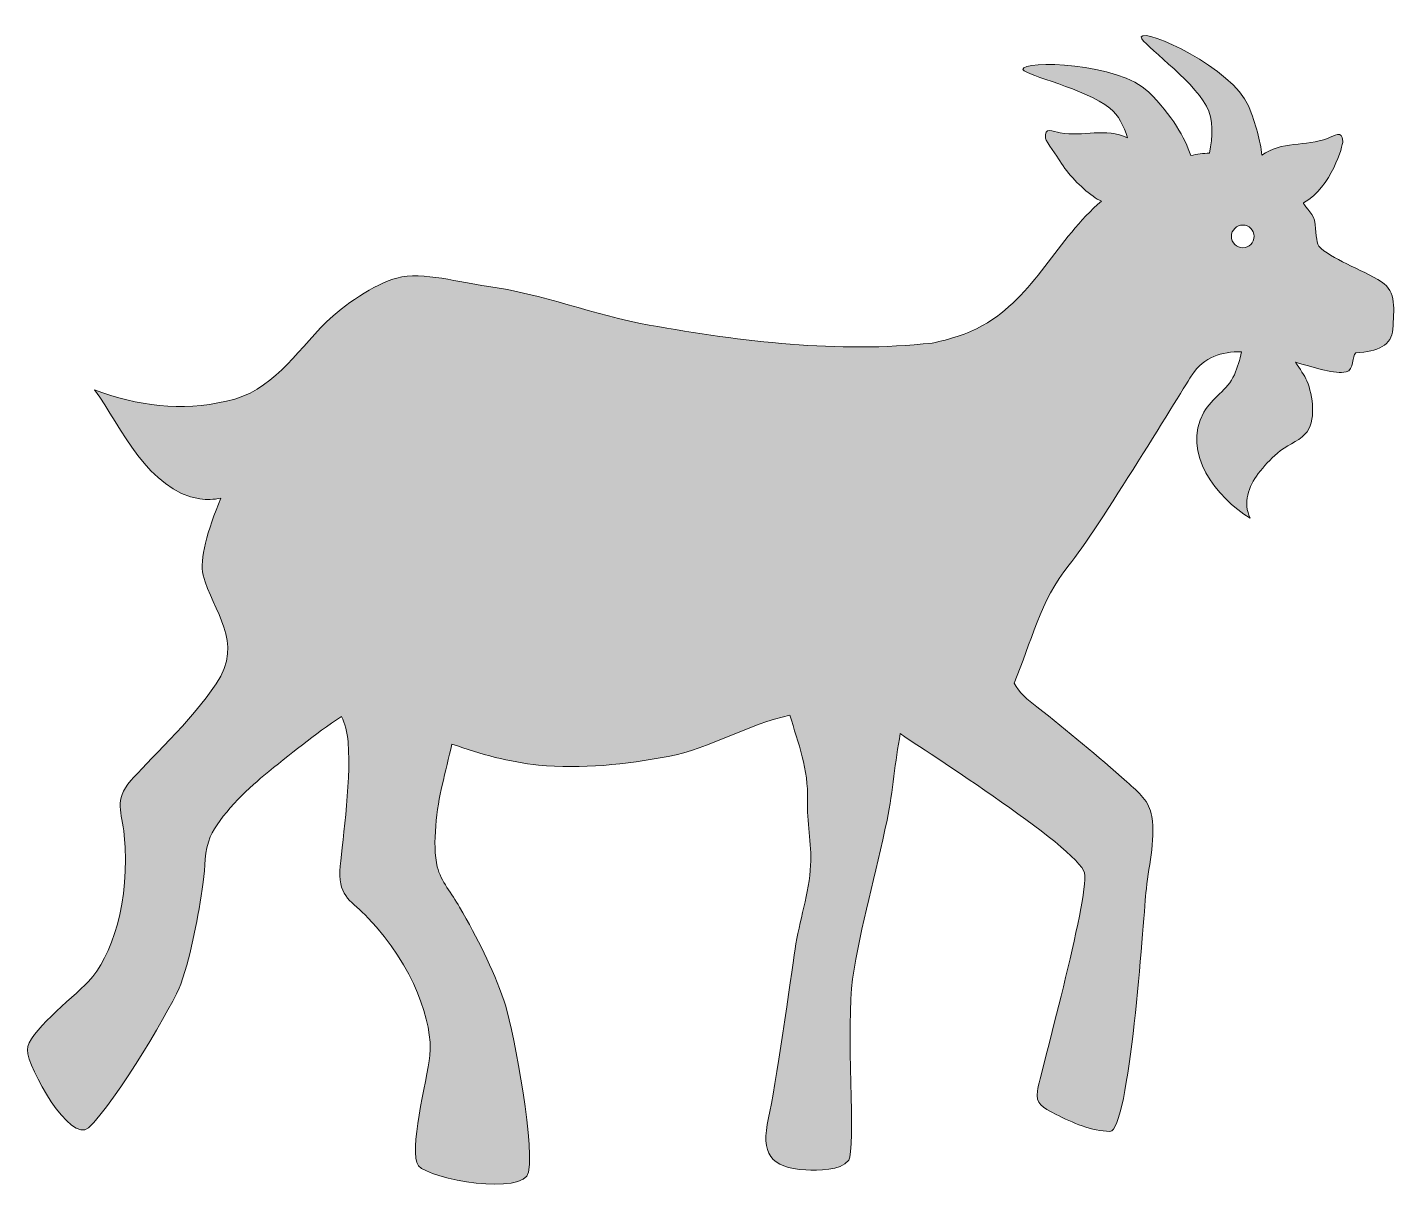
# Model space of a CAD drawing. Header units: inches. Extents: x 0 to 102, y -1 to 86.
import ezdxf

# ---------------------------------------------------------------- set-up
doc = ezdxf.new("R2010")
doc.units = ezdxf.units.IN
doc.header["$MEASUREMENT"] = 0
doc.layers.add('Layer 1', color=7, linetype='Continuous')

msp = doc.modelspace()

# ---------------------------------------------------------------- hatches: boundary and pattern name
at = {"layer": 'Layer 1', "true_color": 0xcdcb64}
h = msp.add_hatch(color=53, dxfattribs=at)
h.dxf.hatch_style = 2
edge = h.paths.add_edge_path()
edge.add_spline(control_points=[(100.7, 67.1), (99.17, 68.06), (96.9, 68.83), (96.02, 69.76), (95.82, 70.08), (95.85, 70.85), (95.71, 71.68), (95.55, 72.23), (94.8, 72.93), (94.9, 72.99), (96.99, 74.16), (97.82, 77.23), (97.81, 77.57), (97.79, 78.45), (97.18, 77.96), (96.67, 77.77), (95.08, 77.17), (93.22, 77.58), (91.8, 76.53), (91.67, 77.59), (91.37, 78.82), (90.79, 80.19), (89.64, 82.96), (83.07, 86.03), (82.81, 85.32), (82.92, 84.72), (86.54, 82.26), (87.68, 80.17), (88.21, 79.19), (88.13, 77.9), (87.9, 76.67), (87.45, 76.67), (86.98, 76.6), (86.51, 76.49), (86.06, 77.8), (85.14, 79.47), (83.36, 81.24), (81.23, 83.35), (73.98, 83.65), (74.02, 82.9), (74.35, 82.39), (78.64, 81.51), (80.5, 80.01), (81.14, 79.5), (81.53, 78.69), (81.8, 77.82), (80.22, 78.6), (78.47, 77.88), (76.8, 78.19), (76.26, 78.29), (75.57, 78.66), (75.71, 77.8), (75.76, 77.46), (76.58, 76.44), (76.78, 76.1), (77.38, 75.08), (78.3, 74.17), (79.24, 73.47), (79.45, 73.31), (79.66, 73.2), (79.87, 73.11), (76.61, 70.36), (74.85, 65.98), (71.03, 63.85), (69.85, 63.2), (68.58, 62.82), (67.28, 62.55), (60.18, 61.78), (53.25, 62.65), (46.23, 63.89), (42.14, 64.61), (38.31, 66.23), (34.15, 66.78), (32.26, 67.02), (29.39, 67.9), (27.48, 67.39), (25.83, 66.95), (23.42, 65.3), (22.25, 64.13), (19.82, 61.71), (18.25, 58.97), (14.8, 58.22), (11.43, 57.48), (8.19, 57.85), (5, 59.08), (7, 56.27), (8.99, 51.58), (12.82, 50.96), (13.34, 50.88), (13.86, 50.91), (14.39, 51.02), (13.39, 48.6), (12.77, 46.44), (13.07, 45.3), (13.78, 42.54), (16.16, 40.4), (14.03, 37.2), (12.23, 34.48), (8.79, 31.29), (7.69, 30.01), (6.4, 28.51), (7.03, 27.7), (7.2, 25.96), (7.69, 21.04), (6.23, 16.81), (4.55, 15.08), (3.24, 13.72), (0, 11.26), (0, 9.98), (0, 8.65), (3.23, 2.98), (4.54, 4.18), (6.54, 6.01), (11.02, 13.68), (11.41, 14.87), (12.26, 17.45), (12.68, 19.74), (13.07, 22.45), (13.23, 23.58), (13.15, 24.8), (13.6, 25.82), (14.28, 27.38), (16.3, 29.34), (17.59, 30.39), (19.51, 31.96), (21.36, 33.44), (23.35, 34.78), (23.62, 34.26), (23.79, 33.63), (23.85, 32.86), (24.09, 29.61), (23.33, 24.98), (23.24, 23.29), (23.15, 21.31), (24.14, 21.06), (25.34, 19.79), (28.74, 16.21), (30.18, 11.96), (29.92, 9.57), (29.71, 7.68), (28.3, 2.38), (29.09, 1.37), (29.91, 0.32), (36.96, -0.86), (37.27, 0.9), (37.73, 3.57), (35.88, 12.43), (35.46, 13.61), (34.55, 16.16), (33.49, 18.23), (32.13, 20.61), (31.57, 21.6), (30.75, 22.52), (30.48, 23.6), (30.07, 25.25), (30.46, 28.04), (30.84, 29.66), (31.08, 30.7), (31.32, 31.72), (31.57, 32.73), (33.7, 31.95), (35.85, 31.39), (38, 31.17), (41.18, 30.85), (44.52, 31.21), (47.65, 31.81), (50.76, 32.41), (53.6, 34.2), (56.69, 34.88), (57.32, 32.82), (58.08, 30.8), (58.01, 28.57), (57.95, 26.95), (58.32, 25.36), (58.24, 23.71), (58.15, 21.67), (57.37, 19.53), (57.09, 17.49), (56.8, 15.45), (55.58, 7.05), (55.11, 4.92), (54.52, 2.27), (55.21, 1.21), (57.89, 1.06), (58.8, 1.02), (60.45, 0.97), (61.07, 1.78), (61.61, 2.48), (60.86, 11.95), (61.36, 15.24), (61.97, 19.26), (63.09, 23.11), (63.92, 27.08), (64.38, 29.28), (64.5, 31.4), (64.91, 33.51), (65.4, 33.1), (78.26, 24.96), (78.6, 23.14), (78.96, 21.21), (75.22, 7.9), (75.11, 6.95), (74.99, 5.92), (75.4, 5.75), (76.5, 5.18), (77.67, 4.58), (79.16, 3.93), (80.5, 3.92), (81.93, 3.92), (82.98, 19.43), (83.17, 21.66), (83.32, 23.44), (83.9, 25.55), (83.61, 27.34), (83.42, 28.5), (82.66, 29.11), (81.75, 29.92), (79.6, 31.83), (77.34, 33.71), (75.07, 35.49), (74.38, 36.03), (73.72, 36.54), (73.37, 37.26), (74.64, 40.26), (75.3, 43.41), (77.46, 46.05), (79.47, 48.49), (86.06, 59.37), (86.61, 60.2), (87.49, 61.52), (88.81, 61.93), (90.27, 61.9), (90.17, 61.31), (89.99, 60.75), (89.75, 60.2), (89.23, 59.02), (88.09, 58.5), (87.48, 57.4), (85.79, 54.37), (88.44, 51.03), (90.93, 49.53), (90.36, 50.66), (90.81, 51.88), (91.53, 52.84), (91.95, 53.4), (92.42, 53.89), (92.95, 54.37), (93.55, 54.91), (94.48, 55.21), (95, 55.77), (95.87, 56.7), (95.6, 58.66), (95.14, 59.73), (94.96, 60.15), (94.63, 60.63), (94.3, 61.12), (95.85, 60.68), (97.23, 60.24), (98.05, 60.4), (98.7, 60.53), (98.46, 61.63), (98.79, 61.82), (100.41, 61.91), (101.46, 62.39), (101.53, 63.59), (101.61, 65), (101.81, 66.41), (100.7, 67.1)], knot_values=[0, 0, 0, 0, 1, 1, 1, 2, 2, 2, 3, 3, 3, 4, 4, 4, 5, 5, 5, 6, 6, 6, 7, 7, 7, 8, 8, 8, 9, 9, 9, 10, 10, 10, 11, 11, 11, 12, 12, 12, 13, 13, 13, 14, 14, 14, 15, 15, 15, 16, 16, 16, 17, 17, 17, 18, 18, 18, 19, 19, 19, 20, 20, 20, 21, 21, 21, 22, 22, 22, 23, 23, 23, 24, 24, 24, 25, 25, 25, 26, 26, 26, 27, 27, 27, 28, 28, 28, 29, 29, 29, 30, 30, 30, 31, 31, 31, 32, 32, 32, 33, 33, 33, 34, 34, 34, 35, 35, 35, 36, 36, 36, 37, 37, 37, 38, 38, 38, 39, 39, 39, 40, 40, 40, 41, 41, 41, 42, 42, 42, 43, 43, 43, 44, 44, 44, 45, 45, 45, 46, 46, 46, 47, 47, 47, 48, 48, 48, 49, 49, 49, 50, 50, 50, 51, 51, 51, 52, 52, 52, 53, 53, 53, 54, 54, 54, 55, 55, 55, 56, 56, 56, 57, 57, 57, 58, 58, 58, 59, 59, 59, 60, 60, 60, 61, 61, 61, 62, 62, 62, 63, 63, 63, 64, 64, 64, 65, 65, 65, 66, 66, 66, 67, 67, 67, 68, 68, 68, 69, 69, 69, 70, 70, 70, 71, 71, 71, 72, 72, 72, 73, 73, 73, 74, 74, 74, 75, 75, 75, 76, 76, 76, 77, 77, 77, 78, 78, 78, 79, 79, 79, 80, 80, 80, 81, 81, 81, 82, 82, 82, 83, 83, 83, 84, 84, 84, 85, 85, 85, 86, 86, 86, 87, 87, 87, 88, 88, 88, 89, 89, 89, 89], degree=3, periodic=1)
edge = h.paths.add_edge_path()
edge.add_spline(control_points=[(90.37, 69.64), (89.91, 69.64), (89.53, 70.02), (89.53, 70.49), (89.53, 70.95), (89.91, 71.33), (90.37, 71.33), (90.84, 71.33), (91.22, 70.95), (91.22, 70.49), (91.22, 70.02), (90.84, 69.64), (90.37, 69.64)], knot_values=[0, 0, 0, 0, 1, 1, 1, 2, 2, 2, 3, 3, 3, 4, 4, 4, 4], degree=3, periodic=1)

# ---------------------------------------------------------------- linework, layer by layer
at = {"layer": 'Layer 1', "lineweight": 0}
for points, knots in [([(100.7, 67.1), (99.17, 68.06), (96.9, 68.83), (96.02, 69.76), (95.82, 70.08), (95.85, 70.85), (95.71, 71.68), (95.55, 72.23), (94.8, 72.93), (94.9, 72.99), (96.99, 74.16), (97.82, 77.23), (97.81, 77.57), (97.79, 78.45), (97.18, 77.96), (96.67, 77.77), (95.08, 77.17), (93.22, 77.58), (91.8, 76.53), (91.67, 77.59), (91.37, 78.82), (90.79, 80.19), (89.64, 82.96), (83.07, 86.03), (82.81, 85.32), (82.92, 84.72), (86.54, 82.26), (87.68, 80.17), (88.21, 79.19), (88.13, 77.9), (87.9, 76.67), (87.45, 76.67), (86.98, 76.6), (86.51, 76.49), (86.06, 77.8), (85.14, 79.47), (83.36, 81.24), (81.23, 83.35), (73.98, 83.65), (74.02, 82.9), (74.35, 82.39), (78.64, 81.51), (80.5, 80.01), (81.14, 79.5), (81.53, 78.69), (81.8, 77.82), (80.22, 78.6), (78.47, 77.88), (76.8, 78.19), (76.26, 78.29), (75.57, 78.66), (75.71, 77.8), (75.76, 77.46), (76.58, 76.44), (76.78, 76.1), (77.38, 75.08), (78.3, 74.17), (79.24, 73.47), (79.45, 73.31), (79.66, 73.2), (79.87, 73.11), (76.61, 70.36), (74.85, 65.98), (71.03, 63.85), (69.85, 63.2), (68.58, 62.82), (67.28, 62.55), (60.18, 61.78), (53.25, 62.65), (46.23, 63.89), (42.14, 64.61), (38.31, 66.23), (34.15, 66.78), (32.26, 67.02), (29.39, 67.9), (27.48, 67.39), (25.83, 66.95), (23.42, 65.3), (22.25, 64.13), (19.82, 61.71), (18.25, 58.97), (14.8, 58.22), (11.43, 57.48), (8.19, 57.85), (5, 59.08), (7, 56.27), (8.99, 51.58), (12.82, 50.96), (13.34, 50.88), (13.86, 50.91), (14.39, 51.02), (13.39, 48.6), (12.77, 46.44), (13.07, 45.3), (13.78, 42.54), (16.16, 40.4), (14.03, 37.2), (12.23, 34.48), (8.79, 31.29), (7.69, 30.01), (6.4, 28.51), (7.03, 27.7), (7.2, 25.96), (7.69, 21.04), (6.23, 16.81), (4.55, 15.08), (3.24, 13.72), (0, 11.26), (0, 9.98), (0, 8.65), (3.23, 2.98), (4.54, 4.18), (6.54, 6.01), (11.02, 13.68), (11.41, 14.87), (12.26, 17.45), (12.68, 19.74), (13.07, 22.45), (13.23, 23.58), (13.15, 24.8), (13.6, 25.82), (14.28, 27.38), (16.3, 29.34), (17.59, 30.39), (19.51, 31.96), (21.36, 33.44), (23.35, 34.78), (23.62, 34.26), (23.79, 33.63), (23.85, 32.86), (24.09, 29.61), (23.33, 24.98), (23.24, 23.29), (23.15, 21.31), (24.14, 21.06), (25.34, 19.79), (28.74, 16.21), (30.18, 11.96), (29.92, 9.57), (29.71, 7.68), (28.3, 2.38), (29.09, 1.37), (29.91, 0.32), (36.96, -0.86), (37.27, 0.9), (37.73, 3.57), (35.88, 12.43), (35.46, 13.61), (34.55, 16.16), (33.49, 18.23), (32.13, 20.61), (31.57, 21.6), (30.75, 22.52), (30.48, 23.6), (30.07, 25.25), (30.46, 28.04), (30.84, 29.66), (31.08, 30.7), (31.32, 31.72), (31.57, 32.73), (33.7, 31.95), (35.85, 31.39), (38, 31.17), (41.18, 30.85), (44.52, 31.21), (47.65, 31.81), (50.76, 32.41), (53.6, 34.2), (56.69, 34.88), (57.32, 32.82), (58.08, 30.8), (58.01, 28.57), (57.95, 26.95), (58.32, 25.36), (58.24, 23.71), (58.15, 21.67), (57.37, 19.53), (57.09, 17.49), (56.8, 15.45), (55.58, 7.05), (55.11, 4.92), (54.52, 2.27), (55.21, 1.21), (57.89, 1.06), (58.8, 1.02), (60.45, 0.97), (61.07, 1.78), (61.61, 2.48), (60.86, 11.95), (61.36, 15.24), (61.97, 19.26), (63.09, 23.11), (63.92, 27.08), (64.38, 29.28), (64.5, 31.4), (64.91, 33.51), (65.4, 33.1), (78.26, 24.96), (78.6, 23.14), (78.96, 21.21), (75.22, 7.9), (75.11, 6.95), (74.99, 5.92), (75.4, 5.75), (76.5, 5.18), (77.67, 4.58), (79.16, 3.93), (80.5, 3.92), (81.93, 3.92), (82.98, 19.43), (83.17, 21.66), (83.32, 23.44), (83.9, 25.55), (83.61, 27.34), (83.42, 28.5), (82.66, 29.11), (81.75, 29.92), (79.6, 31.83), (77.34, 33.71), (75.07, 35.49), (74.38, 36.03), (73.72, 36.54), (73.37, 37.26), (74.64, 40.26), (75.3, 43.41), (77.46, 46.05), (79.47, 48.49), (86.06, 59.37), (86.61, 60.2), (87.49, 61.52), (88.81, 61.93), (90.27, 61.9), (90.17, 61.31), (89.99, 60.75), (89.75, 60.2), (89.23, 59.02), (88.09, 58.5), (87.48, 57.4), (85.79, 54.37), (88.44, 51.03), (90.93, 49.53), (90.36, 50.66), (90.81, 51.88), (91.53, 52.84), (91.95, 53.4), (92.42, 53.89), (92.95, 54.37), (93.55, 54.91), (94.48, 55.21), (95, 55.77), (95.87, 56.7), (95.6, 58.66), (95.14, 59.73), (94.96, 60.15), (94.63, 60.63), (94.3, 61.12), (95.85, 60.68), (97.23, 60.24), (98.05, 60.4), (98.7, 60.53), (98.46, 61.63), (98.79, 61.82), (100.41, 61.91), (101.46, 62.39), (101.53, 63.59), (101.61, 65), (101.81, 66.41), (100.7, 67.1)], [0, 0, 0, 0, 1, 1, 1, 2, 2, 2, 3, 3, 3, 4, 4, 4, 5, 5, 5, 6, 6, 6, 7, 7, 7, 8, 8, 8, 9, 9, 9, 10, 10, 10, 11, 11, 11, 12, 12, 12, 13, 13, 13, 14, 14, 14, 15, 15, 15, 16, 16, 16, 17, 17, 17, 18, 18, 18, 19, 19, 19, 20, 20, 20, 21, 21, 21, 22, 22, 22, 23, 23, 23, 24, 24, 24, 25, 25, 25, 26, 26, 26, 27, 27, 27, 28, 28, 28, 29, 29, 29, 30, 30, 30, 31, 31, 31, 32, 32, 32, 33, 33, 33, 34, 34, 34, 35, 35, 35, 36, 36, 36, 37, 37, 37, 38, 38, 38, 39, 39, 39, 40, 40, 40, 41, 41, 41, 42, 42, 42, 43, 43, 43, 44, 44, 44, 45, 45, 45, 46, 46, 46, 47, 47, 47, 48, 48, 48, 49, 49, 49, 50, 50, 50, 51, 51, 51, 52, 52, 52, 53, 53, 53, 54, 54, 54, 55, 55, 55, 56, 56, 56, 57, 57, 57, 58, 58, 58, 59, 59, 59, 60, 60, 60, 61, 61, 61, 62, 62, 62, 63, 63, 63, 64, 64, 64, 65, 65, 65, 66, 66, 66, 67, 67, 67, 68, 68, 68, 69, 69, 69, 70, 70, 70, 71, 71, 71, 72, 72, 72, 73, 73, 73, 74, 74, 74, 75, 75, 75, 76, 76, 76, 77, 77, 77, 78, 78, 78, 79, 79, 79, 80, 80, 80, 81, 81, 81, 82, 82, 82, 83, 83, 83, 84, 84, 84, 85, 85, 85, 86, 86, 86, 87, 87, 87, 88, 88, 88, 89, 89, 89, 89]), ([(90.37, 69.64), (89.91, 69.64), (89.53, 70.02), (89.53, 70.49), (89.53, 70.95), (89.91, 71.33), (90.37, 71.33), (90.84, 71.33), (91.22, 70.95), (91.22, 70.49), (91.22, 70.02), (90.84, 69.64), (90.37, 69.64)], [0, 0, 0, 0, 1, 1, 1, 2, 2, 2, 3, 3, 3, 4, 4, 4, 4])]:
    msp.add_open_spline(points, degree=3, knots=knots, dxfattribs=at)

doc.saveas('drawing.dxf')
